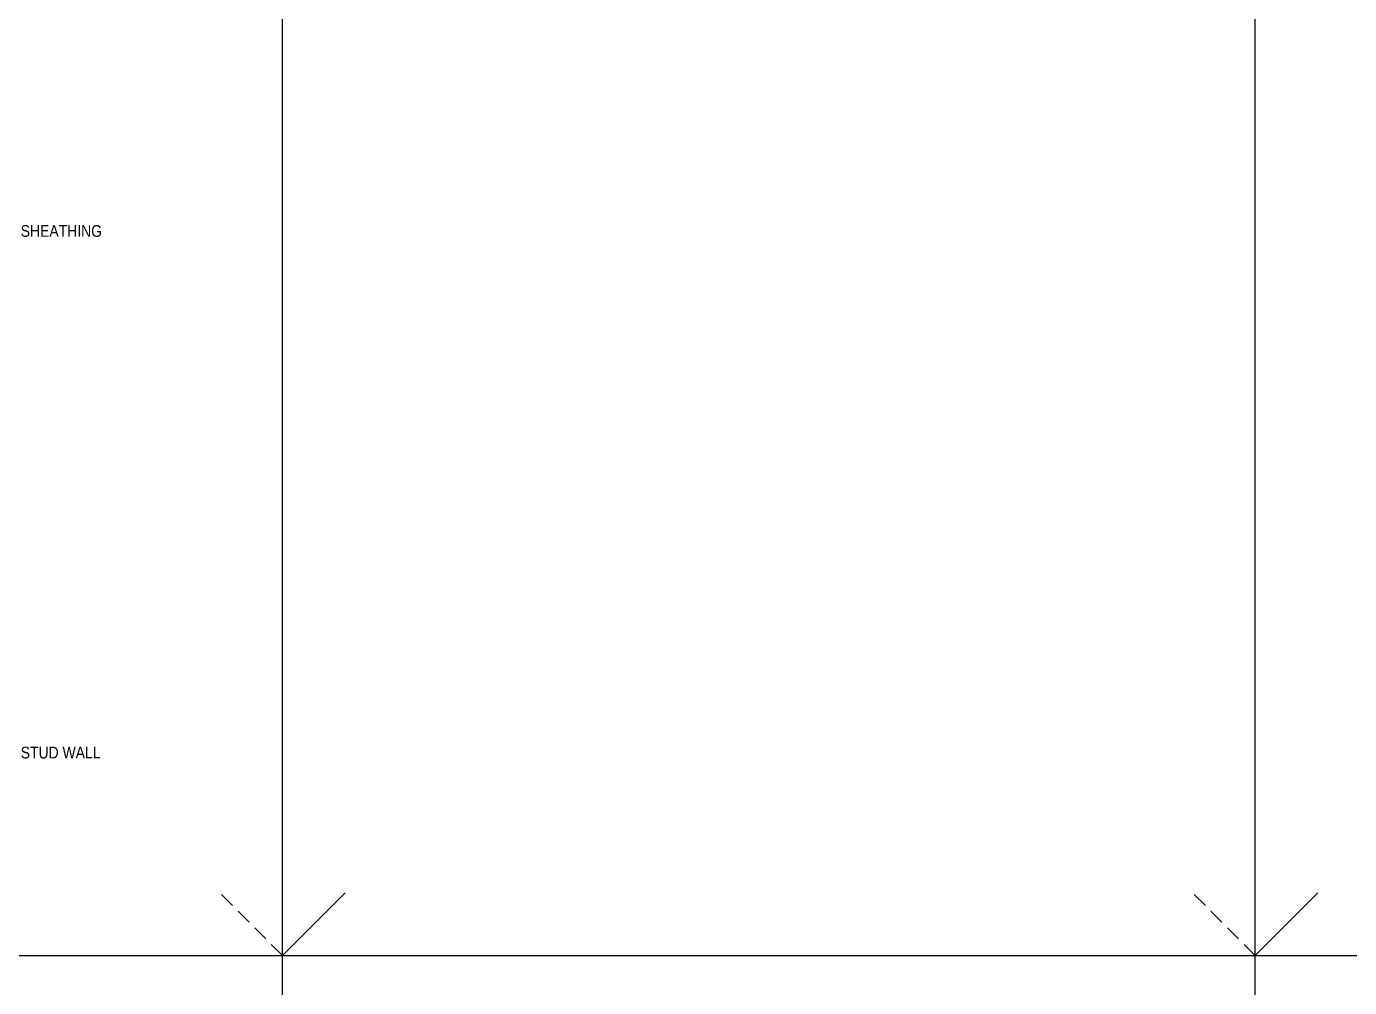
# Model space of a CAD drawing. Header units: inches. Extents: x -2661 to 42767, y -1222 to 9099.
# Drawn here: x -2306.6 to -2179.8, y 2782.5 to 2874.5 of the extents above; entities that cross this region are included whole.
import ezdxf
from ezdxf import colors
from ezdxf.entities.mleader import LeaderData, LeaderLine
from ezdxf.math import Vec2, Vec3

# ---------------------------------------------------------------- set-up
doc = ezdxf.new("R2010")
doc.units = ezdxf.units.IN
doc.header["$LTSCALE"] = 12
doc.header["$MEASUREMENT"] = 0
doc.linetypes.add('HIDDEN2', pattern=[0.1875, 0.125, -0.0625])
doc.layers.get('0').update_dxf_attribs({"linetype": 'CONTINUOUS'})
doc.layers.add('S-ANNO-GRID-NONPLOT', color=251, linetype='CONTINUOUS', plot=False)
doc.layers.add('S-ANNO-NOTE-EXIST', color=251, linetype='CONTINUOUS')
doc.styles.add('Arial', font='arial.ttf', dxfattribs={"width": 0.85})

# ---------------------------------------------------------------- blocks, each defined once
blk = doc.blocks.new('Se_24x36_STARTERS_GRID')
for p, q in [((-279.63, -92), (-279.63, 276)), ((-186.42, -92), (-186.42, 276)), ((-279.63, 184), (-273.63, 190)), ((-186.42, 184), (-180.42, 190)), ((-372.84, 184), (-279.63, 184)), ((-279.63, 184), (-186.42, 184)), ((-186.42, 184), (-93.21, 184))]:
    blk.add_line(p, q)
at = {"linetype": 'HIDDEN2'}
for p, q in [((-279.63, 184), (-285.63, 190)), ((-186.42, 184), (-192.42, 190))]:
    blk.add_line(p, q, dxfattribs=at)
blk = doc.blocks.new('_ClosedBlank')
at = {"color": 0, "linetype": 'ByBlock', "lineweight": -2}
for p, q in [((-1, 0.167), (0, 0)), ((-1, 0.167), (-1, -0.167)), ((0, 0), (-1, -0.167))]:
    blk.add_line(p, q, dxfattribs=at)

msp = doc.modelspace()

# ---------------------------------------------------------------- block references
at = {"layer": 'S-ANNO-GRID-NONPLOT'}
msp.add_blockref('Se_24x36_STARTERS_GRID', (-2002.44556, 2601.54657), dxfattribs=at)

# ---------------------------------------------------------------- leaders
at = {"layer": 'S-ANNO-NOTE-EXIST'}
ml = msp.add_multileader_mtext('Standard', dxfattribs=at)
ml.set_content('{\\C256;(E) SHEATHING}', color=4, style='Arial')
ml.set_leader_properties(color=256)
ml.set_arrow_properties(name='CLOSEDBLANK')
ml.build(insert=Vec2(0, 0))
ml.multileader.update_dxf_attribs({"dogleg_length": 0.36, "arrow_head_size": 1.3125, "scale": 12})
ctx = ml.context
ctx.base_point, ctx.scale, ctx.char_height, ctx.arrow_head_size, ctx.landing_gap_size, ctx.plane_origin = Vec3(-2310.38008, 2854.79153), 12, 1.125, 1.3125, 1.08, Vec3(-2245.49509, 3150.25244)
notes = []
notes.append((ctx, [(1, (1, 1, 0), (-2311.88008, 2854.79153), (1, 0), 1.5, [(0, [(-2323.69362, 2842.97799)], 0, [])])]))
ctx.mtext.insert, ctx.mtext.rotation, ctx.mtext.width, ctx.mtext.flow_direction = Vec3(-2309.30008, 2855.5194), 6.283185307, 9.8731489, 5
ml = msp.add_multileader_mtext('Standard', dxfattribs=at)
ml.set_content('{\\C256;(E) STUD WALL}', color=4, style='Arial')
ml.set_leader_properties(color=256)
ml.set_arrow_properties(name='CLOSEDBLANK')
ml.build(insert=Vec2(0, 0))
ml.multileader.update_dxf_attribs({"dogleg_length": 0.36, "arrow_head_size": 1.3125, "scale": 12})
ctx = ml.context
ctx.base_point, ctx.scale, ctx.char_height, ctx.arrow_head_size, ctx.landing_gap_size, ctx.plane_origin = Vec3(-2310.38008, 2804.81907), 12, 1.125, 1.3125, 1.08, Vec3(-2259.75915, 2510.45726)
notes.append((ctx, [(1, (1, 1, 0), (-2311.88008, 2804.81907), (1, 0), 1.5, [(0, [(-2324.19362, 2817.13261)], 0, [])])]))
ctx.mtext.insert, ctx.mtext.width, ctx.mtext.flow_direction = Vec3(-2309.30008, 2805.54694), 9.7609558, 5
for ctx, leaders in notes:
    for number, flags, end, landing, length, lines in leaders:
        leader = LeaderData()
        leader.index, (leader.has_last_leader_line, leader.has_dogleg_vector, leader.attachment_direction) = number, flags
        leader.last_leader_point, leader.dogleg_vector, leader.dogleg_length = Vec3(end), Vec3(landing), length
        for number, points, colour, breaks in lines:
            line = LeaderLine()
            line.index, line.vertices, line.color, line.breaks = number, Vec3.list(points), colors.encode_raw_color(colour), breaks
            leader.lines.append(line)
        ctx.leaders.append(leader)

doc.saveas('drawing.dxf')
